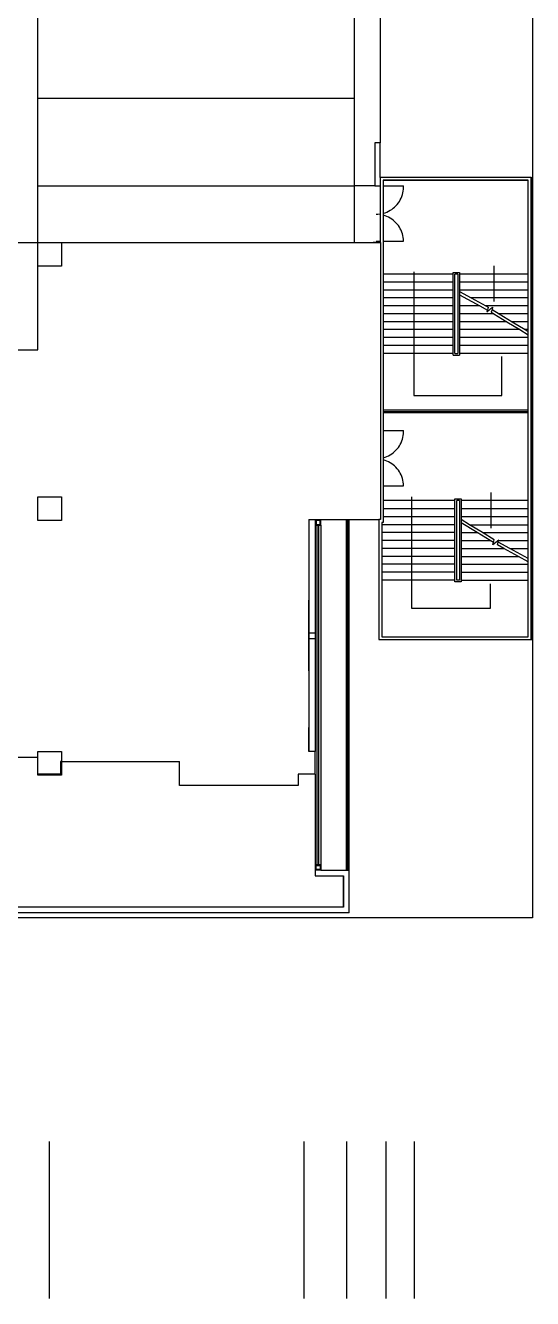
# Model space of a CAD drawing. Extents: x -81148 to 10972, y -53931 to 52487.
# Drawn here: x -6948 to 10972, y -53931 to -8911 of the extents above; entities that cross this region are included whole.
import ezdxf

# ---------------------------------------------------------------- set-up
doc = ezdxf.new("R2010")
doc.units = 0
doc.layers.get('0').update_dxf_attribs({"linetype": 'CONTINUOUS'})

msp = doc.modelspace()

# ---------------------------------------------------------------- linework, layer by layer
for p, q in [((10972, 52487), (10972, -40469)), ((5592, -8090), (5592, -13064)), ((-6508, -11486), (-6508, -8386)), ((4675, -11486), (4675, -8386)), ((-6508, -14586), (-6508, -11486)), ((-6508, -11486), (4675, -11486)), ((4675, -14586), (4675, -11486)), ((5592, -13064), (5395, -13064)), ((5395, -13064), (5395, -14586)), ((5592, -14286), (5592, -13064)), ((5592, -14286), (5592, -16586)), ((10922, -14286), (5592, -14286)), ((5692, -14386), (5692, -16486)), ((10822, -14386), (5692, -14386)), ((5692, -14386), (10822, -14386)), ((10822, -30526), (10822, -14386)), ((10922, -30626), (10922, -14286)), ((10922, -14286), (10972, -14286)), ((10972, -22559), (10972, -14286)), ((-6508, -16586), (-6508, -14586)), ((-6508, -14586), (4675, -14586)), ((4675, -16586), (4675, -14586)), ((5395, -14586), (4675, -14586)), ((5395, -14586), (5592, -14586)), ((5442, -14586), (5592, -14586)), ((5692, -14586), (6417, -14586)), ((6375, -14894), (6392, -14831)), ((6392, -14831), (6405, -14767)), ((6405, -14767), (6413, -14702)), ((6413, -14702), (6417, -14586)), ((6099, -15332), (6146, -15286)), ((6146, -15286), (6189, -15238)), ((6189, -15238), (6230, -15186)), ((6230, -15186), (6267, -15132)), ((6267, -15132), (6300, -15075)), ((6300, -15075), (6329, -15017)), ((6329, -15017), (6354, -14956)), ((6354, -14956), (6375, -14894)), ((5442, -15586), (5508, -15584)), ((5508, -15584), (5573, -15578)), ((5573, -15578), (5592, -15574)), ((5692, -15554), (5701, -15551)), ((5701, -15621), (5692, -15614)), ((5701, -15551), (5763, -15532)), ((5763, -15641), (5701, -15621)), ((5763, -15532), (5825, -15508)), ((5825, -15665), (5763, -15641)), ((5825, -15508), (5884, -15481)), ((5884, -15692), (5825, -15665)), ((5884, -15481), (5941, -15449)), ((5941, -15724), (5884, -15692)), ((5941, -15449), (5996, -15414)), ((5996, -15759), (5941, -15724)), ((5996, -15414), (6049, -15375)), ((6049, -15375), (6099, -15332)), ((6049, -15798), (5996, -15759)), ((6099, -15841), (6049, -15798)), ((6146, -15886), (6099, -15841)), ((6189, -15935), (6146, -15886)), ((6230, -15987), (6189, -15935)), ((6267, -16041), (6230, -15987)), ((6300, -16098), (6267, -16041)), ((6329, -16156), (6300, -16098)), ((6354, -16217), (6329, -16156)), ((-9108, -16586), (-6508, -16586)), ((-6508, -16586), (-5673, -16586)), ((-6508, -17421), (-6508, -16586)), ((-5673, -16586), (-5673, -17421)), ((-5673, -16586), (4675, -16586)), ((4675, -16586), (5592, -16586)), ((5395, -16586), (5346, -16586)), ((5592, -16586), (5395, -16586)), ((5442, -16536), (5592, -16536)), ((5592, -16586), (5595, -16586)), ((5595, -16586), (5595, -26386)), ((5692, -16486), (5695, -16486)), ((5695, -16486), (5695, -26486)), ((5695, -16536), (6417, -16536)), ((6375, -16279), (6354, -16217)), ((6392, -16342), (6375, -16279)), ((6405, -16406), (6392, -16342)), ((6413, -16471), (6405, -16406)), ((6417, -16536), (6413, -16471)), ((-5673, -17421), (-6508, -17421)), ((-6508, -20386), (-6508, -17421)), ((9602, -17412), (9602, -18372)), ((8167, -17709), (5695, -17709)), ((8167, -17989), (5695, -17989)), ((6777, -17624), (6777, -21996)), ((8167, -17649), (8387, -17649)), ((8167, -17709), (8167, -17649)), ((8167, -17989), (8167, -17709)), ((8167, -18269), (8167, -17989)), ((8227, -20509), (8227, -17709)), ((8327, -17709), (8227, -17709)), ((8327, -17709), (8327, -18464)), ((8387, -17649), (8387, -17709)), ((10822, -17709), (8387, -17709)), ((8387, -17709), (8387, -17989)), ((10822, -17989), (8387, -17989)), ((8387, -17989), (8387, -18269)), ((8167, -18269), (5695, -18269)), ((8167, -18549), (8167, -18269)), ((10822, -18269), (8387, -18269)), ((8387, -18269), (8387, -18318)), ((8387, -18318), (8809, -18549)), ((8387, -18318), (8387, -18434)), ((8387, -18434), (9110, -18829)), ((8387, -18434), (8387, -18829)), ((9602, -18372), (9602, -18672)), ((8167, -18549), (5695, -18549)), ((8167, -18829), (5695, -18829)), ((8167, -18829), (8167, -18549)), ((8167, -19109), (8167, -18829)), ((8327, -18464), (8327, -20509)), ((9110, -18829), (8387, -18829)), ((8387, -18829), (8387, -19109)), ((10822, -18549), (8809, -18549)), ((8809, -18549), (9320, -18829)), ((9110, -18829), (9376, -18974)), ((10822, -18829), (9320, -18829)), ((9320, -18829), (9403, -18874)), ((9356, -19047), (9562, -18874)), ((9403, -18874), (9376, -18974)), ((9562, -18874), (9541, -18954)), ((8167, -19109), (5695, -19109)), ((8167, -19389), (8167, -19109)), ((9604, -19109), (8387, -19109)), ((8387, -19109), (8387, -19389)), ((9376, -18974), (9356, -19047)), ((9541, -18954), (9514, -19054)), ((9514, -19054), (9604, -19109)), ((9541, -18954), (9795, -19109)), ((9604, -19109), (10063, -19389)), ((10822, -19109), (9795, -19109)), ((9795, -19109), (10253, -19389)), ((8167, -19389), (5695, -19389)), ((8167, -19669), (5695, -19669)), ((8167, -19669), (8167, -19389)), ((8167, -19949), (8167, -19669)), ((10063, -19389), (8387, -19389)), ((8387, -19389), (8387, -19669)), ((10522, -19669), (8387, -19669)), ((8387, -19669), (8387, -19949)), ((10063, -19389), (10522, -19669)), ((10822, -19389), (10253, -19389)), ((10253, -19389), (10711, -19669)), ((10522, -19669), (10822, -19852)), ((10822, -19669), (10711, -19669)), ((10711, -19669), (10822, -19737)), ((8167, -19949), (5695, -19949)), ((8167, -20229), (5695, -20229)), ((8167, -20229), (8167, -19949)), ((8167, -20509), (8167, -20229)), ((10822, -19949), (8387, -19949)), ((8387, -19949), (8387, -20229)), ((10822, -20229), (8387, -20229)), ((8387, -20229), (8387, -20509)), ((-7408, -20386), (-6508, -20386)), ((8167, -20509), (5695, -20509)), ((8167, -20569), (8167, -20509)), ((8167, -20569), (8387, -20569)), ((8227, -20509), (8327, -20509)), ((10822, -20509), (8387, -20509)), ((8387, -20509), (8387, -20569)), ((9891, -20917), (9891, -20617)), ((9891, -21996), (9891, -20917)), ((6777, -21996), (9891, -21996)), ((5695, -22509), (10822, -22509)), ((5695, -22559), (10822, -22559)), ((10822, -22609), (5695, -22609)), ((10972, -22609), (10972, -22559)), ((10972, -30626), (10972, -22609)), ((5695, -23236), (6417, -23236)), ((6405, -23416), (6413, -23352)), ((6413, -23352), (6417, -23236)), ((6189, -23887), (6230, -23836)), ((6230, -23836), (6267, -23782)), ((6267, -23782), (6300, -23725)), ((6300, -23725), (6329, -23666)), ((6329, -23666), (6354, -23606)), ((6354, -23606), (6375, -23544)), ((6375, -23544), (6392, -23481)), ((6392, -23481), (6405, -23416)), ((5695, -24203), (5701, -24201)), ((5701, -24271), (5695, -24266)), ((5701, -24201), (5763, -24182)), ((5763, -24291), (5701, -24271)), ((5763, -24182), (5825, -24158)), ((5825, -24314), (5763, -24291)), ((5825, -24158), (5884, -24130)), ((5884, -24130), (5941, -24099)), ((5941, -24099), (5996, -24063)), ((5996, -24063), (6049, -24024)), ((6049, -24024), (6099, -23982)), ((6099, -23982), (6146, -23936)), ((6146, -23936), (6189, -23887)), ((5884, -24342), (5825, -24314)), ((5941, -24374), (5884, -24342)), ((5996, -24409), (5941, -24374)), ((6049, -24448), (5996, -24409)), ((6099, -24490), (6049, -24448)), ((6146, -24536), (6099, -24490)), ((6189, -24585), (6146, -24536)), ((6230, -24637), (6189, -24585)), ((6267, -24691), (6230, -24637)), ((6300, -24747), (6267, -24691)), ((6329, -24806), (6300, -24747)), ((5695, -25186), (6417, -25186)), ((6354, -24866), (6329, -24806)), ((6375, -24928), (6354, -24866)), ((6392, -24992), (6375, -24928)), ((6405, -25056), (6392, -24992)), ((6413, -25121), (6405, -25056)), ((6417, -25186), (6413, -25121)), ((-6508, -25586), (-5673, -25586)), ((-6508, -26421), (-6508, -25586)), ((-5673, -25586), (-5673, -26421)), ((6692, -25586), (6692, -29516)), ((8232, -25646), (8452, -25646)), ((8232, -25706), (8232, -25646)), ((8452, -25646), (8452, -25706)), ((9495, -25429), (9495, -26389)), ((8232, -25706), (5695, -25706)), ((8232, -26006), (5695, -26006)), ((8232, -26006), (8232, -25706)), ((8232, -26286), (8232, -26006)), ((8392, -25706), (8292, -25706)), ((8292, -28526), (8292, -25706)), ((8392, -25706), (8392, -26365)), ((10822, -25706), (8452, -25706)), ((8452, -25706), (8452, -26006)), ((10822, -26006), (8452, -26006)), ((8452, -26006), (8452, -26286)), ((-5673, -26421), (-6508, -26421)), ((3067, -26386), (3067, -34586)), ((3067, -26386), (5542, -26386)), ((3292, -26386), (3292, -26586)), ((3462, -26416), (3322, -26416)), ((3322, -26416), (3322, -26556)), ((3322, -26556), (3462, -26556)), ((3462, -26556), (3462, -26416)), ((3492, -26586), (3492, -26386)), ((3492, -26386), (4392, -26386)), ((4392, -38786), (4392, -26386)), ((4392, -26386), (4442, -26386)), ((4442, -38786), (4442, -26386)), ((4442, -26386), (4492, -26386)), ((4492, -38786), (4492, -26386)), ((4492, -26386), (5542, -26386)), ((5542, -26386), (5542, -30626)), ((5595, -26386), (5542, -26386)), ((5542, -26386), (5542, -30626)), ((5642, -26486), (5642, -30526)), ((5695, -26486), (5642, -26486)), ((8232, -26286), (5695, -26286)), ((8232, -26566), (8232, -26286)), ((8392, -26365), (8392, -26481)), ((8392, -26481), (8392, -28526)), ((10822, -26286), (8452, -26286)), ((8452, -26286), (8452, -26386)), ((8452, -26386), (8452, -26502)), ((8747, -26566), (8452, -26386)), ((9016, -26846), (8452, -26502)), ((8452, -26502), (8452, -26846)), ((9495, -26389), (9495, -26689)), ((3292, -26586), (3359, -26586)), ((3292, -26586), (3292, -30386)), ((3359, -38586), (3359, -26586)), ((3359, -26586), (3425, -26586)), ((3425, -38586), (3425, -26586)), ((3425, -26586), (3492, -26586)), ((3492, -26586), (3492, -38586)), ((8232, -26566), (5642, -26566)), ((8232, -26846), (5642, -26846)), ((8232, -26846), (8232, -26566)), ((8232, -27126), (8232, -26846)), ((8452, -26846), (9016, -26846)), ((8452, -26846), (8452, -27126)), ((8747, -26566), (10822, -26566)), ((9205, -26846), (8747, -26566)), ((9474, -27126), (9016, -26846)), ((9205, -26846), (10822, -26846)), ((9621, -27100), (9205, -26846)), ((8232, -27126), (5642, -27126)), ((8232, -27406), (5642, -27406)), ((8232, -27406), (8232, -27126)), ((8232, -27686), (8232, -27406)), ((8452, -27126), (9474, -27126)), ((8452, -27126), (8452, -27406)), ((8452, -27406), (9964, -27406)), ((8452, -27406), (8452, -27686)), ((9595, -27200), (9474, -27126)), ((9779, -27107), (9573, -27280)), ((9573, -27280), (9595, -27200)), ((9595, -27200), (9621, -27100)), ((9733, -27280), (9760, -27180)), ((9964, -27406), (9733, -27280)), ((9760, -27180), (9774, -27126)), ((10174, -27406), (9760, -27180)), ((9774, -27126), (9779, -27107)), ((9774, -27126), (10822, -27126)), ((10475, -27686), (9964, -27406)), ((10174, -27406), (10822, -27406)), ((10822, -27760), (10174, -27406)), ((8232, -27686), (5642, -27686)), ((8232, -27966), (8232, -27686)), ((8452, -27686), (10475, -27686)), ((8452, -27686), (8452, -27966)), ((10822, -27876), (10475, -27686)), ((8232, -27966), (5642, -27966)), ((8232, -28246), (5642, -28246)), ((8232, -28246), (8232, -27966)), ((8232, -28526), (8232, -28246)), ((8452, -27966), (10822, -27966)), ((8452, -27966), (8452, -28246)), ((8452, -28246), (10822, -28246)), ((8452, -28246), (8452, -28526)), ((8232, -28526), (5642, -28526)), ((8232, -28586), (8232, -28526)), ((8452, -28586), (8232, -28586)), ((8392, -28526), (8292, -28526)), ((8452, -28526), (10822, -28526)), ((8452, -28526), (8452, -28586)), ((9485, -28954), (9485, -28654)), ((3067, -30386), (3067, -29236)), ((9485, -29516), (9485, -28954)), ((6692, -29516), (9485, -29516)), ((3067, -30386), (3292, -30386)), ((3067, -30486), (3067, -30386)), ((3067, -30586), (3067, -30486)), ((3067, -31736), (3067, -30586)), ((3067, -30586), (3292, -30586)), ((3292, -30386), (3292, -30586)), ((3292, -30586), (3292, -34586)), ((5642, -30526), (10822, -30526)), ((5542, -30626), (10922, -30626)), ((5542, -30626), (10972, -30626)), ((3067, -34586), (3067, -33736)), ((-6508, -34586), (-5673, -34586)), ((-6508, -34786), (-6508, -34586)), ((-5673, -34586), (-5673, -34936)), ((3292, -34586), (3067, -34586)), ((3292, -35386), (3292, -34586)), ((-7408, -34786), (-6508, -34786)), ((-6508, -35386), (-6508, -34786)), ((-5708, -34936), (-5708, -35386)), ((-5673, -34936), (-5708, -34936)), ((-5673, -34936), (-1508, -34936)), ((-5673, -34936), (-5673, -35421)), ((-1508, -35786), (-1508, -34936)), ((-5708, -35386), (-6508, -35386)), ((-6508, -35421), (-6508, -35386)), ((-5673, -35421), (-6508, -35421)), ((2692, -35386), (2692, -35786)), ((3292, -35386), (2692, -35386)), ((3292, -35386), (3292, -38986)), ((2692, -35786), (-1508, -35786)), ((3292, -38586), (3359, -38586)), ((3322, -38616), (3462, -38616)), ((3322, -38756), (3322, -38616)), ((3359, -38586), (3425, -38586)), ((3425, -38586), (3492, -38586)), ((3462, -38616), (3462, -38756)), ((3492, -38586), (3492, -38786)), ((3492, -38786), (3292, -38786)), ((3292, -38986), (4292, -38986)), ((3462, -38756), (3322, -38756)), ((3492, -38786), (4392, -38786)), ((4292, -38986), (4292, -40086)), ((4292, -40086), (4292, -38986)), ((4392, -38786), (4442, -38786)), ((4442, -38786), (4492, -38786)), ((4492, -40286), (4492, -38786)), ((10972, -40469), (-22325, -40469)), ((4292, -40086), (-14708, -40086)), ((-1408, -40286), (-7708, -40286)), ((4492, -40286), (-1408, -40286)), ((-6108, -48374), (-6108, -53931)), ((2892, -48374), (2892, -53931)), ((4392, -48374), (4392, -53931)), ((5792, -48374), (5792, -53931)), ((6792, -48374), (6792, -53931))]:
    msp.add_line(p, q)

doc.saveas('drawing.dxf')
